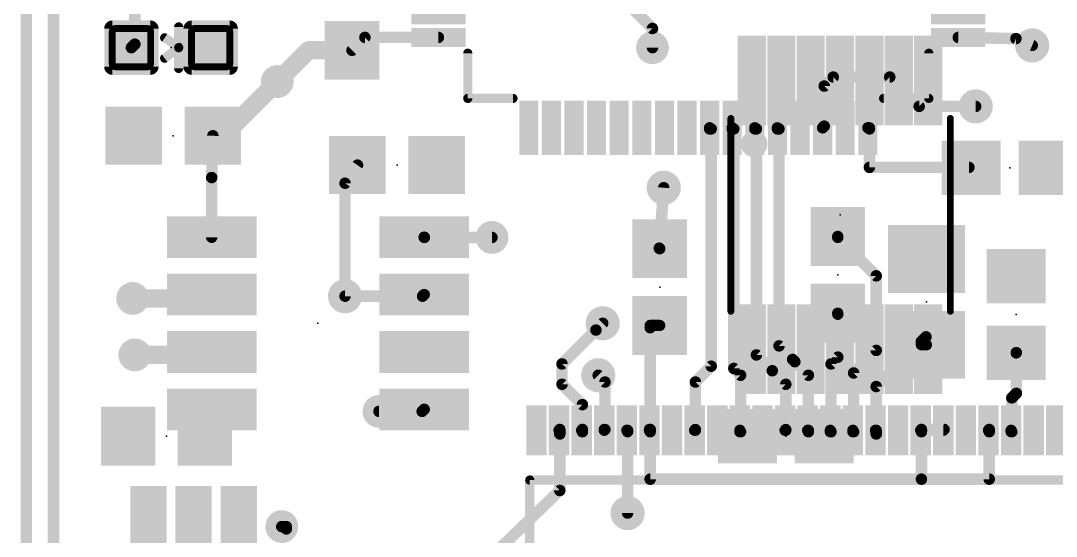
# Model space of a CAD drawing. Extents: x -0.1 to 36.1, y -10.7 to 53.1.
# Drawn here: x -0.12 to 22.78, y 27.99 to 39.4 of the extents above; entities that cross this region are included whole.
import ezdxf

# ---------------------------------------------------------------- set-up
doc = ezdxf.new("R2010")
doc.units = 0
for name, color, linetype in [('1', 12, 'CONTINUOUS'), ('18', 110, 'CONTINUOUS'), ('20', 53, 'CONTINUOUS'), ('21', 253, 'CONTINUOUS'), ('22', 253, 'CONTINUOUS'), ('23', 53, 'CONTINUOUS'), ('24', 53, 'CONTINUOUS'), ('29', 253, 'CONTINUOUS'), ('30', 253, 'CONTINUOUS')]:
    doc.layers.add(name, color=color, linetype=linetype)

# ---------------------------------------------------------------- blocks, each defined once
blk = doc.blocks.new('RECT')
blk.add_solid([(-0.5, -0.5), (0.5, -0.5), (-0.5, 0.5), (0.5, 0.5)])
blk = doc.blocks.new('RECT160000X160000R30')
at = {"const_width": 0.15}
blk.add_lwpolyline([(0.425, -0.35), (0.425, 0.35, 0.4142), (0.35, 0.425), (-0.35, 0.425, 0.4142), (-0.425, 0.35), (-0.425, -0.35, 0.4142), (-0.35, -0.425), (0.35, -0.425, 0.4142)], format="xyb", close=True, dxfattribs=at)
blk.add_solid([(-0.3754, -0.3754), (0.3754, -0.3754), (-0.3754, 0.3754), (0.3754, 0.3754)])
blk = doc.blocks.new('RECT192512X192512R30')
at = {"const_width": 0.1805}
blk.add_lwpolyline([(0.5114, -0.4211), (0.5114, 0.4211, 0.4142), (0.4211, 0.5114), (-0.4211, 0.5114, 0.4142), (-0.5114, 0.4211), (-0.5114, -0.4211, 0.4142), (-0.4211, -0.5114), (0.4211, -0.5114, 0.4142)], format="xyb", close=True, dxfattribs=at)
blk.add_solid([(-0.4465, -0.4465), (0.4465, -0.4465), (-0.4465, 0.4465), (0.4465, 0.4465)])
blk = doc.blocks.new('ROUNDV')
at = {"const_width": 0.5}
blk.add_lwpolyline([(0, -0.25, 1), (0, 0.25, 1), (0, -0.25)], format="xyb", dxfattribs=at)

msp = doc.modelspace()

# ---------------------------------------------------------------- linework, layer by layer
at = {"layer": '1'}
for points, const_width in [([(0.6, 52.25), (0.6, 17.2)], 0.254), ([(2.4, 40.25), (2.4, 38.877)], 0.254), ([(13.85, 39.2247), (13.3729, 39.7018)], 0.254), ([(13.85, 38.8), (13.85, 39.2247)], 0.254), ([(2.4, 38.877), (2.323, 38.8)], 0.254), ([(6.242, 38.742), (5.55, 38.05)], 0.4064), ([(7.204, 38.742), (6.242, 38.742)], 0.4064), ([(7.4888, 39.0268), (7.204, 38.742)], 0.254), ([(9.1144, 39.0268), (7.4888, 39.0268)], 0.254), ([(21.8912, 39), (20.6144, 39.0268)], 0.254), ([(22.25, 38.85), (21.8912, 39)], 0.254), ([(17.65, 37.95), (17.85, 38.15)], 0.254), ([(19.1, 38.15), (17.85, 38.15)], 0.254), ([(19.75, 37.5), (19.1, 38.15)], 0.254), ([(4.35, 36.85), (5.55, 38.05)], 0.4064), ([(17.65, 37.0624), (17.65, 37.95)], 0.254), ([(21, 37.5), (19.75, 37.5)], 0.254), ([(15.1144, 37), (15.1144, 37.0268)], 0.25), ([(15.15, 37), (15.1144, 37)], 0.25), ([(15.15, 37), (15.15, 31.75)], 0.254), ([(15.6144, 37), (15.6144, 37.0268)], 0.25), ([(15.65, 37), (15.6144, 37)], 0.25), ([(15.65, 37), (15.65, 31.7)], 0.254), ([(16.1144, 37), (16.1144, 37.0268)], 0.25), ([(16.15, 37), (16.1144, 37)], 0.25), ([(16.15, 37), (16.15, 32)], 0.254), ([(16.6144, 37), (16.6144, 37.0268)], 0.25), ([(16.65, 37), (16.6144, 37)], 0.25), ([(16.65, 37), (16.65, 32.2)], 0.254), ([(17.65, 37.0624), (17.6144, 37.0268)], 0.254), ([(18.6144, 37.0268), (18.65, 37.0268)], 0.25), ([(18.65, 37), (18.65, 36.15)], 0.254), ([(18.65, 37.0268), (18.65, 37)], 0.25), ([(4.125, 36.85), (4.35, 36.85)], 0.4064), ([(4.1, 35.925), (4.125, 36.85)], 0.254), ([(7.325, 36.2), (7.05, 35.8)], 0.254), ([(18.65, 36.15), (20.85, 36.15)], 0.254), ([(20.85, 36.15), (21.04, 36.15)], 0.4064), ([(21.04, 36.15), (20.902, 36.138)], 0.4064), ([(4.1, 34.605), (4.1, 35.925)], 0.254), ([(7.05, 35.8), (7.05, 33.3)], 0.254), ([(14.1, 35.7), (14, 34.362)], 0.254), ([(8.805, 34.6), (8.8, 34.605)], 0.254), ([(10.3, 34.6), (8.805, 34.6)], 0.254), ([(17.948, 34.622), (17.95, 34.622)], 0.25), ([(17.95, 34.6), (18.8, 33.75)], 0.254), ([(17.95, 34.622), (17.95, 34.6)], 0.25), ([(14, 34.362), (14.01, 34.352)], 0.254), ([(18.8, 33.75), (18.8, 32.1)], 0.254), ([(2.35, 33.25), (4.015, 33.25)], 0.4064), ([(4.015, 33.25), (4.1, 33.335)], 0.4064), ([(8.765, 33.3), (8.8, 33.335)], 0.254), ([(7.05, 33.3), (8.765, 33.3)], 0.254), ([(17.948, 32.922), (17.95, 32.922)], 0.25), ([(17.95, 32.9), (17.95, 31.95)], 0.254), ([(17.95, 32.922), (17.95, 32.9)], 0.25), ([(12.75, 32.7), (12.6, 32.55)], 0.254), ([(14.01, 32.652), (13.8, 32.652)], 0.25), ([(13.8, 32.652), (13.8, 32.6)], 0.25), ([(12.6, 32.55), (11.85, 31.8)], 0.254), ([(13.8, 32.6), (13.8, 30.35)], 0.254), ([(16.65, 32.2), (16.95, 31.9)], 0.254), ([(19.8, 32.3), (18.8, 31.3)], 0.254), ([(19.9, 32.4), (19.8, 32.3)], 0.254), ([(19.8, 32.224), (19.8, 32.3)], 0.25), ([(19.91, 32.224), (19.8, 32.224)], 0.25), ([(2.4, 32), (4.035, 32)], 0.4064), ([(4.035, 32), (4.1, 32.065)], 0.4064), ([(16.15, 32), (16.5, 31.65)], 0.254), ([(17.95, 31.95), (17.8, 31.8)], 0.254), ([(18.8, 32.1), (18.3, 31.6)], 0.254), ([(21.9, 32.05), (21.896, 32.05)], 0.25), ([(21.896, 32.05), (21.896, 32.044)], 0.25), ([(21.9, 32.05), (21.9, 31.15)], 0.254), ([(11.85, 31.8), (11.85, 31.35)], 0.254), ([(15.15, 31.75), (14.8, 31.4)], 0.254), ([(16.95, 31.9), (17, 31.85)], 0.254), ([(17, 31.85), (17.3, 31.55)], 0.254), ([(17.8, 31.8), (17.8, 30.3)], 0.254), ([(12.8, 31.4), (12.65, 31.55)], 0.254), ([(15.65, 31.7), (15.8, 31.55)], 0.254), ([(15.8, 31.55), (15.8, 30.3)], 0.254), ([(16.5, 31.65), (16.8, 31.35)], 0.254), ([(17.3, 31.55), (17.3, 30.3)], 0.254), ([(18.3, 31.6), (18.3, 30.3)], 0.254), ([(11.85, 31.35), (12.3, 30.9)], 0.254), ([(12.8, 30.35), (12.8, 31.4)], 0.254), ([(14.8, 31.4), (14.8, 30.35)], 0.254), ([(16.8, 31.35), (16.8, 30.35)], 0.254), ([(18.8, 31.3), (18.8, 30.3)], 0.254), ([(21.9, 31.15), (21.8, 31.05)], 0.254), ([(21.8, 31.05), (21.8, 30.3)], 0.254), ([(12.3, 30.9), (12.3, 30.35)], 0.254), ([(7.8, 30.75), (8.755, 30.75)], 0.254), ([(8.755, 30.75), (8.8, 30.795)], 0.254), ([(11.8, 30.35), (11.8, 30.25)], 0.254), ([(12.3, 30.35), (12.3, 30.3)], 0.254), ([(12.3, 30.332), (12.3, 30.35)], 0.25), ([(12.8, 30.35), (12.784, 30.35)], 0.25), ([(12.784, 30.35), (12.784, 30.332)], 0.25), ([(13.8, 30.35), (13.784, 30.35)], 0.25), ([(13.784, 30.35), (13.784, 30.332)], 0.25), ([(13.8, 30.35), (13.8, 30.3)], 0.254), ([(13.8, 30.35), (13.8, 30.3)], 0.254), ([(14.8, 30.332), (14.8, 30.35)], 0.25), ([(16.8, 30.332), (16.8, 30.35)], 0.25), ([(19.8, 30.3), (19.8, 30.35)], 0.254), ([(19.8, 30.35), (20.3, 30.35)], 0.254), ([(21.3, 30.3), (21.3, 30.35)], 0.254), ([(11.784, 30.332), (11.8, 30.332)], 0.25), ([(11.8, 30.25), (11.8, 29)], 0.254), ([(11.8, 30.332), (11.8, 30.25)], 0.25), ([(12.284, 30.332), (12.3, 30.332)], 0.25), ([(13.284, 30.332), (13.3, 30.332)], 0.25), ([(13.3, 30.3), (13.3, 28.5)], 0.254), ([(13.3, 30.332), (13.3, 30.3)], 0.25), ([(13.8, 30.3), (13.8, 29.25)], 0.254), ([(14.784, 30.332), (14.8, 30.332)], 0.25), ([(15.784, 30.3), (15.784, 30.332)], 0.25), ([(15.8, 30.3), (15.784, 30.3)], 0.25), ([(16.784, 30.332), (16.8, 30.332)], 0.25), ([(17.284, 30.332), (17.3, 30.332)], 0.25), ([(17.3, 30.332), (17.3, 30.3)], 0.25), ([(17.784, 30.3), (17.784, 30.332)], 0.25), ([(17.8, 30.3), (17.784, 30.3)], 0.25), ([(18.284, 30.3), (18.284, 30.332)], 0.25), ([(18.3, 30.3), (18.284, 30.3)], 0.25), ([(18.784, 30.332), (18.8, 30.332)], 0.25), ([(18.8, 30.3), (18.8, 30.25)], 0.254), ([(18.8, 30.332), (18.8, 30.3)], 0.25), ([(19.784, 30.332), (20.284, 30.332)], 0.25), ([(19.784, 30.332), (19.8, 30.332)], 0.25), ([(19.8, 29.25), (19.8, 30.3)], 0.254), ([(19.8, 30.332), (19.8, 30.3)], 0.25), ([(21.284, 30.332), (21.3, 30.332)], 0.25), ([(21.3, 29.25), (21.3, 30.3)], 0.254), ([(21.3, 30.332), (21.3, 30.3)], 0.25), ([(21.784, 30.3), (21.784, 30.332)], 0.25), ([(21.8, 30.3), (21.784, 30.3)], 0.25), ([(13.8, 29.25), (19.8, 29.25)], 0.254), ([(19.8, 29.25), (21.3, 29.25)], 0.254), ([(11.8, 29), (10.25, 27.5)], 0.254), ([(5.65, 28.2), (5.75, 28.2)], 0.254), ([(5.75, 28.2), (5.75, 28.15)], 0.254)]:
    msp.add_lwpolyline(points, dxfattribs=dict(at, const_width=const_width))
for points, const_width in [([(13.9135, 39.2247, 1), (13.7865, 39.2247)], 0.127), ([(13.8051, 39.1798, 1), (13.8949, 39.2696)], 0.127), ([(2.4449, 38.8321, 1), (2.3551, 38.9219)], 0.127), ([(6.242, 38.8436, 1), (6.242, 38.6404)], 0.2032), ([(6.3138, 38.6702, 1), (6.1702, 38.8138)], 0.2032), ([(7.204, 38.6404, 1), (7.204, 38.8436)], 0.2032), ([(7.4888, 39.0903, 1), (7.4888, 38.9633)], 0.127), ([(7.5337, 38.9819, 1), (7.4439, 39.0717)], 0.127), ([(9.1144, 38.9633, 1), (9.1144, 39.0903)], 0.127), ([(20.6157, 39.0903, 1), (20.6131, 38.9633)], 0.127), ([(21.9157, 39.0586, 1), (21.8667, 38.9414)], 0.127), ([(21.8899, 38.9365, 1), (21.8925, 39.0635)], 0.127), ([(22.2255, 38.7914, 1), (22.2745, 38.9086)], 0.127), ([(2.2781, 38.8449, 1), (2.3679, 38.7551)], 0.127), ([(2.3365, 38.877, 1), (2.4635, 38.877)], 0.127), ([(7.1591, 38.7869, 1), (7.2489, 38.6971)], 0.127), ([(13.7865, 38.8, 1), (13.9135, 38.8)], 0.127), ([(17.85, 38.2135, 1), (17.85, 38.0865)], 0.127), ([(17.8949, 38.1051, 1), (17.8051, 38.1949)], 0.127), ([(19.1449, 38.1949, 1), (19.0551, 38.1051)], 0.127), ([(19.1, 38.0865, 1), (19.1, 38.2135)], 0.127), ([(5.4782, 38.1218, 1), (5.6218, 37.9782)], 0.2032), ([(5.6218, 37.9782, 1), (5.4782, 38.1218)], 0.2032), ([(17.7135, 37.95, 1), (17.5865, 37.95)], 0.127), ([(17.6051, 37.9949, 1), (17.6949, 37.9051)], 0.127), ([(19.75, 37.5635, 1), (19.75, 37.4365)], 0.127), ([(19.7051, 37.4551, 1), (19.7949, 37.5449)], 0.127), ([(21, 37.4365, 1), (21, 37.5635)], 0.127), ([(15.1769, 37.0268, 1), (15.0519, 37.0268)], 0.125), ([(15.1144, 37.0625, 1), (15.1144, 36.9375)], 0.125), ([(15.2135, 37, 1), (15.0865, 37)], 0.127), ([(15.15, 36.9375, 1), (15.15, 37.0625)], 0.125), ([(15.6769, 37.0268, 1), (15.5519, 37.0268)], 0.125), ([(15.6144, 37.0625, 1), (15.6144, 36.9375)], 0.125), ([(15.7135, 37, 1), (15.5865, 37)], 0.127), ([(15.65, 36.9375, 1), (15.65, 37.0625)], 0.125), ([(16.1769, 37.0268, 1), (16.0519, 37.0268)], 0.125), ([(16.1144, 37.0625, 1), (16.1144, 36.9375)], 0.125), ([(16.2135, 37, 1), (16.0865, 37)], 0.127), ([(16.15, 36.9375, 1), (16.15, 37.0625)], 0.125), ([(16.6769, 37.0268, 1), (16.5519, 37.0268)], 0.125), ([(16.6144, 37.0625, 1), (16.6144, 36.9375)], 0.125), ([(16.7135, 37, 1), (16.5865, 37)], 0.127), ([(16.65, 36.9375, 1), (16.65, 37.0625)], 0.125), ([(17.5695, 37.0717, 1), (17.6593, 36.9819)], 0.127), ([(17.5865, 37.0624, 1), (17.7135, 37.0624)], 0.127), ([(17.6949, 37.0175, 1), (17.6051, 37.1073)], 0.127), ([(18.6144, 37.0893, 1), (18.6144, 36.9643)], 0.125), ([(18.7135, 37, 1), (18.5865, 37)], 0.127), ([(18.7125, 37.0268, 1), (18.5875, 37.0268)], 0.125), ([(18.65, 36.9643, 1), (18.65, 37.0893)], 0.125), ([(4.125, 36.9516, 1), (4.125, 36.7484)], 0.2032), ([(4.1885, 36.8483, 1), (4.0615, 36.8517)], 0.127), ([(4.2782, 36.9218, 1), (4.4218, 36.7782)], 0.2032), ([(4.35, 36.7484, 1), (4.35, 36.9516)], 0.2032), ([(15.0519, 37, 1), (15.1769, 37)], 0.125), ([(15.5519, 37, 1), (15.6769, 37)], 0.125), ([(16.0519, 37, 1), (16.1769, 37)], 0.125), ([(16.5519, 37, 1), (16.6769, 37)], 0.125), ([(18.5875, 37, 1), (18.7125, 37)], 0.125), ([(7.3773, 36.164, 1), (7.2727, 36.236)], 0.127), ([(18.65, 36.2135, 1), (18.65, 36.0865)], 0.127), ([(18.5865, 36.15, 1), (18.7135, 36.15)], 0.127), ([(20.85, 36.2516, 1), (20.85, 36.0484)], 0.2032), ([(20.8932, 36.2392, 1), (20.9108, 36.0368)], 0.2032), ([(20.85, 36.0865, 1), (20.85, 36.2135)], 0.127), ([(21.0488, 36.0488, 1), (21.0312, 36.2512)], 0.2032), ([(21.04, 36.0484, 1), (21.04, 36.2516)], 0.2032), ([(4.1635, 35.925, 1), (4.0365, 35.925)], 0.127), ([(4.0365, 35.9267, 1), (4.1635, 35.9233)], 0.127), ([(7.1135, 35.8, 1), (6.9865, 35.8)], 0.127), ([(6.9977, 35.836, 1), (7.1023, 35.764)], 0.127), ([(14.1633, 35.6953, 1), (14.0367, 35.7047)], 0.127), ([(4.0365, 34.605, 1), (4.1635, 34.605)], 0.127), ([(8.8449, 34.6499, 1), (8.7551, 34.5601)], 0.127), ([(8.805, 34.6635, 1), (8.805, 34.5365)], 0.127), ([(8.7601, 34.5551, 1), (8.8499, 34.6449)], 0.127), ([(10.3, 34.5365, 1), (10.3, 34.6635)], 0.127), ([(17.948, 34.6845, 1), (17.948, 34.5595)], 0.125), ([(17.9949, 34.6449, 1), (17.9051, 34.5551)], 0.127), ([(18.0125, 34.622, 1), (17.8875, 34.622)], 0.125), ([(17.8875, 34.6, 1), (18.0125, 34.6)], 0.125), ([(17.95, 34.5595, 1), (17.95, 34.6845)], 0.125), ([(14.0449, 34.4069, 1), (13.9551, 34.3171)], 0.127), ([(13.9367, 34.3667, 1), (14.0633, 34.3573)], 0.127), ([(13.9651, 34.3071, 1), (14.0549, 34.3969)], 0.127), ([(18.8635, 33.75, 1), (18.7365, 33.75)], 0.127), ([(18.7551, 33.7051, 1), (18.8449, 33.7949)], 0.127), ([(2.35, 33.3516, 1), (2.35, 33.1484)], 0.2032), ([(4.015, 33.1484, 1), (4.015, 33.3516)], 0.2032), ([(4.1718, 33.2632, 1), (4.0282, 33.4068)], 0.2032), ([(8.8449, 33.2901, 1), (8.7551, 33.3799)], 0.127), ([(3.9432, 33.3218, 1), (4.0868, 33.1782)], 0.2032), ([(7.05, 33.3635, 1), (7.05, 33.2365)], 0.127), ([(6.9865, 33.3, 1), (7.1135, 33.3)], 0.127), ([(8.7201, 33.3449, 1), (8.8099, 33.2551)], 0.127), ([(8.765, 33.2365, 1), (8.765, 33.3635)], 0.127), ([(17.948, 32.9845, 1), (17.948, 32.8595)], 0.125), ([(18.0135, 32.9, 1), (17.8865, 32.9)], 0.127), ([(18.0125, 32.922, 1), (17.8875, 32.922)], 0.125), ([(17.95, 32.8595, 1), (17.95, 32.9845)], 0.125), ([(12.7949, 32.6551, 1), (12.7051, 32.7449)], 0.127), ([(13.8, 32.7145, 1), (13.8, 32.5895)], 0.125), ([(13.8625, 32.652, 1), (13.7375, 32.652)], 0.125), ([(14.01, 32.5895, 1), (14.01, 32.7145)], 0.125), ([(17.8875, 32.9, 1), (18.0125, 32.9)], 0.125), ([(12.5551, 32.5949, 1), (12.6449, 32.5051)], 0.127), ([(12.6449, 32.5051, 1), (12.5551, 32.5949)], 0.127), ([(13.8635, 32.6, 1), (13.7365, 32.6)], 0.127), ([(13.7375, 32.6, 1), (13.8625, 32.6)], 0.125), ([(16.6949, 32.2449, 1), (16.6051, 32.1551)], 0.127), ([(19.7551, 32.3449, 1), (19.8449, 32.2551)], 0.127), ([(19.8625, 32.3, 1), (19.7375, 32.3)], 0.125), ([(19.8, 32.2865, 1), (19.8, 32.1615)], 0.125), ([(19.8449, 32.2551, 1), (19.7551, 32.3449)], 0.127), ([(19.9449, 32.3551, 1), (19.8551, 32.4449)], 0.127), ([(19.91, 32.1615, 1), (19.91, 32.2865)], 0.125), ([(2.4, 32.1016, 1), (2.4, 31.8984)], 0.2032), ([(3.9632, 32.0718, 1), (4.1068, 31.9282)], 0.2032), ([(4.1718, 31.9932, 1), (4.0282, 32.1368)], 0.2032), ([(4.035, 31.8984, 1), (4.035, 32.1016)], 0.2032), ([(16.1949, 32.0449, 1), (16.1051, 31.9551)], 0.127), ([(16.5865, 32.2, 1), (16.7135, 32.2)], 0.127), ([(17.9949, 31.9051, 1), (17.9051, 31.9949)], 0.127), ([(18.7365, 32.1, 1), (18.8635, 32.1)], 0.127), ([(18.8449, 32.0551, 1), (18.7551, 32.1449)], 0.127), ([(19.7375, 32.224, 1), (19.8625, 32.224)], 0.125), ([(21.896, 32.1125, 1), (21.896, 31.9875)], 0.125), ([(21.9585, 32.05, 1), (21.8335, 32.05)], 0.125), ([(21.8335, 32.044, 1), (21.9585, 32.044)], 0.125), ([(21.9635, 32.05, 1), (21.8365, 32.05)], 0.127), ([(21.9, 31.9875, 1), (21.9, 32.1125)], 0.125), ([(11.9135, 31.8, 1), (11.7865, 31.8)], 0.127), ([(11.8051, 31.8449, 1), (11.8949, 31.7551)], 0.127), ([(15.1949, 31.7051, 1), (15.1051, 31.7949)], 0.127), ([(16.0865, 32, 1), (16.2135, 32)], 0.127), ([(16.9949, 31.9449, 1), (16.9051, 31.8551)], 0.127), ([(16.9051, 31.8551, 1), (16.9949, 31.9449)], 0.127), ([(17.0449, 31.8949, 1), (16.9551, 31.8051)], 0.127), ([(16.9551, 31.8051, 1), (17.0449, 31.8949)], 0.127), ([(17.8635, 31.8, 1), (17.7365, 31.8)], 0.127), ([(17.7551, 31.8449, 1), (17.8449, 31.7551)], 0.127), ([(17.8865, 31.95, 1), (18.0135, 31.95)], 0.127), ([(12.6949, 31.5949, 1), (12.6051, 31.5051)], 0.127), ([(15.0865, 31.75, 1), (15.2135, 31.75)], 0.127), ([(15.6949, 31.7449, 1), (15.6051, 31.6551)], 0.127), ([(15.5865, 31.7, 1), (15.7135, 31.7)], 0.127), ([(15.8635, 31.55, 1), (15.7365, 31.55)], 0.127), ([(15.7551, 31.5051, 1), (15.8449, 31.5949)], 0.127), ([(16.5449, 31.6949, 1), (16.4551, 31.6051)], 0.127), ([(16.4551, 31.6051, 1), (16.5449, 31.6949)], 0.127), ([(17.3635, 31.55, 1), (17.2365, 31.55)], 0.127), ([(17.2551, 31.5051, 1), (17.3449, 31.5949)], 0.127), ([(18.3635, 31.6, 1), (18.2365, 31.6)], 0.127), ([(18.2551, 31.6449, 1), (18.3449, 31.5551)], 0.127), ([(11.8949, 31.3949, 1), (11.8051, 31.3051)], 0.127), ([(11.7865, 31.35, 1), (11.9135, 31.35)], 0.127), ([(12.8635, 31.4, 1), (12.7365, 31.4)], 0.127), ([(12.7551, 31.3551, 1), (12.8449, 31.4449)], 0.127), ([(14.8635, 31.4, 1), (14.7365, 31.4)], 0.127), ([(14.7551, 31.4449, 1), (14.8449, 31.3551)], 0.127), ([(16.8635, 31.35, 1), (16.7365, 31.35)], 0.127), ([(16.7551, 31.3051, 1), (16.8449, 31.3949)], 0.127), ([(18.8635, 31.3, 1), (18.7365, 31.3)], 0.127), ([(18.7551, 31.3449, 1), (18.8449, 31.2551)], 0.127), ([(21.8635, 31.05, 1), (21.7365, 31.05)], 0.127), ([(21.7551, 31.0949, 1), (21.8449, 31.0051)], 0.127), ([(21.8365, 31.15, 1), (21.9635, 31.15)], 0.127), ([(21.9449, 31.1051, 1), (21.8551, 31.1949)], 0.127), ([(12.3635, 30.9, 1), (12.2365, 30.9)], 0.127), ([(12.2551, 30.8551, 1), (12.3449, 30.9449)], 0.127), ([(7.8, 30.8135, 1), (7.8, 30.6865)], 0.127), ([(8.7101, 30.7949, 1), (8.7999, 30.7051)], 0.127), ([(8.755, 30.6865, 1), (8.755, 30.8135)], 0.127), ([(8.8449, 30.7501, 1), (8.7551, 30.8399)], 0.127), ([(11.8635, 30.35, 1), (11.7365, 30.35)], 0.127), ([(12.3635, 30.35, 1), (12.2365, 30.35)], 0.127), ([(12.3625, 30.35, 1), (12.2375, 30.35)], 0.125), ([(12.784, 30.4125, 1), (12.784, 30.2875)], 0.125), ([(12.8465, 30.35, 1), (12.7215, 30.35)], 0.125), ([(12.8, 30.2875, 1), (12.8, 30.4125)], 0.125), ([(13.784, 30.4125, 1), (13.784, 30.2875)], 0.125), ([(13.8465, 30.35, 1), (13.7215, 30.35)], 0.125), ([(13.8635, 30.35, 1), (13.7365, 30.35)], 0.127), ([(13.8635, 30.35, 1), (13.7365, 30.35)], 0.127), ([(13.8, 30.2875, 1), (13.8, 30.4125)], 0.125), ([(14.8625, 30.35, 1), (14.7375, 30.35)], 0.125), ([(16.8625, 30.35, 1), (16.7375, 30.35)], 0.125), ([(19.8635, 30.35, 1), (19.7365, 30.35)], 0.127), ([(19.8, 30.4135, 1), (19.8, 30.2865)], 0.127), ([(20.3, 30.2865, 1), (20.3, 30.4135)], 0.127), ([(21.3635, 30.35, 1), (21.2365, 30.35)], 0.127), ([(11.784, 30.3945, 1), (11.784, 30.2695)], 0.125), ([(11.8635, 30.25, 1), (11.7365, 30.25)], 0.127), ([(11.7365, 30.25, 1), (11.8635, 30.25)], 0.127), ([(11.8625, 30.332, 1), (11.7375, 30.332)], 0.125), ([(11.7375, 30.25, 1), (11.8625, 30.25)], 0.125), ([(11.8, 30.2695, 1), (11.8, 30.3945)], 0.125), ([(12.284, 30.3945, 1), (12.284, 30.2695)], 0.125), ([(12.2365, 30.35, 1), (12.3635, 30.35)], 0.127), ([(12.2365, 30.3, 1), (12.3635, 30.3)], 0.127), ([(12.2375, 30.332, 1), (12.3625, 30.332)], 0.125), ([(12.3, 30.2695, 1), (12.3, 30.3945)], 0.125), ([(12.7215, 30.332, 1), (12.8465, 30.332)], 0.125), ([(12.7365, 30.35, 1), (12.8635, 30.35)], 0.127), ([(13.284, 30.3945, 1), (13.284, 30.2695)], 0.125), ([(13.3635, 30.3, 1), (13.2365, 30.3)], 0.127), ([(13.3625, 30.332, 1), (13.2375, 30.332)], 0.125), ([(13.2375, 30.3, 1), (13.3625, 30.3)], 0.125), ([(13.3, 30.2695, 1), (13.3, 30.3945)], 0.125), ([(13.7215, 30.332, 1), (13.8465, 30.332)], 0.125), ([(13.8635, 30.3, 1), (13.7365, 30.3)], 0.127), ([(13.7365, 30.35, 1), (13.8635, 30.35)], 0.127), ([(13.7365, 30.3, 1), (13.8635, 30.3)], 0.127), ([(13.7365, 30.3, 1), (13.8635, 30.3)], 0.127), ([(14.784, 30.3945, 1), (14.784, 30.2695)], 0.125), ([(14.7365, 30.35, 1), (14.8635, 30.35)], 0.127), ([(14.7375, 30.332, 1), (14.8625, 30.332)], 0.125), ([(14.8, 30.2695, 1), (14.8, 30.3945)], 0.125), ([(15.8465, 30.332, 1), (15.7215, 30.332)], 0.125), ([(15.784, 30.3625, 1), (15.784, 30.2375)], 0.125), ([(15.7215, 30.3, 1), (15.8465, 30.3)], 0.125), ([(15.7365, 30.3, 1), (15.8635, 30.3)], 0.127), ([(15.8, 30.2375, 1), (15.8, 30.3625)], 0.125), ([(16.784, 30.3945, 1), (16.784, 30.2695)], 0.125), ([(16.7365, 30.35, 1), (16.8635, 30.35)], 0.127), ([(16.7375, 30.332, 1), (16.8625, 30.332)], 0.125), ([(16.8, 30.2695, 1), (16.8, 30.3945)], 0.125), ([(17.284, 30.3945, 1), (17.284, 30.2695)], 0.125), ([(17.2365, 30.3, 1), (17.3635, 30.3)], 0.127), ([(17.3625, 30.332, 1), (17.2375, 30.332)], 0.125), ([(17.2375, 30.3, 1), (17.3625, 30.3)], 0.125), ([(17.3, 30.2695, 1), (17.3, 30.3945)], 0.125), ([(17.8465, 30.332, 1), (17.7215, 30.332)], 0.125), ([(17.784, 30.3625, 1), (17.784, 30.2375)], 0.125), ([(17.7215, 30.3, 1), (17.8465, 30.3)], 0.125), ([(17.7365, 30.3, 1), (17.8635, 30.3)], 0.127), ([(17.8, 30.2375, 1), (17.8, 30.3625)], 0.125), ([(18.3465, 30.332, 1), (18.2215, 30.332)], 0.125), ([(18.284, 30.3625, 1), (18.284, 30.2375)], 0.125), ([(18.2215, 30.3, 1), (18.3465, 30.3)], 0.125), ([(18.2365, 30.3, 1), (18.3635, 30.3)], 0.127), ([(18.3, 30.2375, 1), (18.3, 30.3625)], 0.125), ([(18.784, 30.3945, 1), (18.784, 30.2695)], 0.125), ([(18.8635, 30.3, 1), (18.7365, 30.3)], 0.127), ([(18.7365, 30.3, 1), (18.8635, 30.3)], 0.127), ([(18.7365, 30.25, 1), (18.8635, 30.25)], 0.127), ([(18.8625, 30.332, 1), (18.7375, 30.332)], 0.125), ([(18.7375, 30.3, 1), (18.8625, 30.3)], 0.125), ([(18.8, 30.2695, 1), (18.8, 30.3945)], 0.125), ([(19.784, 30.3945, 1), (19.784, 30.2695)], 0.125), ([(19.784, 30.3945, 1), (19.784, 30.2695)], 0.125), ([(19.8635, 30.3, 1), (19.7365, 30.3)], 0.127), ([(19.7365, 30.3, 1), (19.8635, 30.3)], 0.127), ([(19.8625, 30.332, 1), (19.7375, 30.332)], 0.125), ([(19.7375, 30.3, 1), (19.8625, 30.3)], 0.125), ([(19.8, 30.2695, 1), (19.8, 30.3945)], 0.125), ([(20.284, 30.2695, 1), (20.284, 30.3945)], 0.125), ([(21.284, 30.3945, 1), (21.284, 30.2695)], 0.125), ([(21.3635, 30.3, 1), (21.2365, 30.3)], 0.127), ([(21.2365, 30.3, 1), (21.3635, 30.3)], 0.127), ([(21.3625, 30.332, 1), (21.2375, 30.332)], 0.125), ([(21.2375, 30.3, 1), (21.3625, 30.3)], 0.125), ([(21.3, 30.2695, 1), (21.3, 30.3945)], 0.125), ([(21.8465, 30.332, 1), (21.7215, 30.332)], 0.125), ([(21.784, 30.3625, 1), (21.784, 30.2375)], 0.125), ([(21.7215, 30.3, 1), (21.8465, 30.3)], 0.125), ([(21.7365, 30.3, 1), (21.8635, 30.3)], 0.127), ([(21.8, 30.2375, 1), (21.8, 30.3625)], 0.125), ([(13.8, 29.3135, 1), (13.8, 29.1865)], 0.127), ([(19.8, 29.3135, 1), (19.8, 29.1865)], 0.127), ([(19.8, 29.1865, 1), (19.8, 29.3135)], 0.127), ([(21.3, 29.1865, 1), (21.3, 29.3135)], 0.127), ([(11.8442, 28.9544, 1), (11.7558, 29.0456)], 0.127), ([(13.7365, 29.25, 1), (13.8635, 29.25)], 0.127), ([(19.7365, 29.25, 1), (19.8635, 29.25)], 0.127), ([(21.2365, 29.25, 1), (21.3635, 29.25)], 0.127), ([(11.7365, 29, 1), (11.8635, 29)], 0.127), ([(13.2365, 28.5, 1), (13.3635, 28.5)], 0.127), ([(5.65, 28.2635, 1), (5.65, 28.1365)], 0.127), ([(5.8135, 28.2, 1), (5.6865, 28.2)], 0.127), ([(5.6865, 28.15, 1), (5.8135, 28.15)], 0.127), ([(5.75, 28.1365, 1), (5.75, 28.2635)], 0.127)]:
    msp.add_lwpolyline(points, format="xyb", dxfattribs=dict(at, const_width=const_width))
at = {"layer": '20', "const_width": 0.25}
msp.add_lwpolyline([(0, -4), (0, 46)], dxfattribs=at)
at = {"layer": '21', "const_width": 0.2032}
for points in [[(3.37, 39.26), (3.37, 38.8)], [(3.3546, 38.8254), (3.06, 39.0184)], [(3.37, 38.8), (3.06, 38.5662)], [(3.37, 38.34), (3.37, 38.8)], [(9.7644, 37.6768), (9.7644, 38.6768)], [(19.9644, 38.6768), (19.9644, 37.6768)], [(10.7644, 37.6768), (9.7644, 37.6768)], [(19.9644, 37.6768), (18.9644, 37.6768)], [(11.1356, 29.2304), (11.1356, 23.3336)], [(24.9324, 29.2304), (11.1356, 29.2304)]]:
    msp.add_lwpolyline(points, dxfattribs=at)
at = {"layer": '21', "const_width": 0.1016}
for points in [[(3.4208, 39.26, 1), (3.3192, 39.26)], [(3.0878, 39.0609, 1), (3.0322, 38.9759)], [(3.4208, 38.8, 1), (3.3192, 38.8)], [(3.3192, 38.8, 1), (3.4208, 38.8)], [(3.3268, 38.7829, 1), (3.3824, 38.8679)], [(3.4006, 38.7594, 1), (3.3394, 38.8406)], [(9.8152, 38.6768, 1), (9.7136, 38.6768)], [(20.0152, 38.6768, 1), (19.9136, 38.6768)], [(3.0294, 38.6068, 1), (3.0906, 38.5256)], [(3.3192, 38.34, 1), (3.4208, 38.34)], [(9.7644, 37.7276, 1), (9.7644, 37.626)], [(9.7136, 37.6768, 1), (9.8152, 37.6768)], [(10.7644, 37.626, 1), (10.7644, 37.7276)], [(18.9644, 37.7276, 1), (18.9644, 37.626)], [(19.9136, 37.6768, 1), (20.0152, 37.6768)], [(19.9644, 37.626, 1), (19.9644, 37.7276)], [(11.1864, 29.2304, 1), (11.0848, 29.2304)], [(11.1356, 29.2812, 1), (11.1356, 29.1796)]]:
    msp.add_lwpolyline(points, format="xyb", dxfattribs=at)
at = {"layer": '22', "const_width": 0.1524}
for points in [[(15.5854, 37.2328), (15.5854, 32.9672)], [(20.4396, 32.9672), (20.4396, 37.2328)]]:
    msp.add_lwpolyline(points, dxfattribs=at)
at = {"layer": '22'}
for points, const_width in [([(15.6235, 37.2328, 1), (15.5473, 37.2328)], 0.0762), ([(20.4777, 37.2328, 1), (20.4015, 37.2328)], 0.0762), ([(16.0994, 36.5221, 1), (16.0994, 36.8163, 1), (16.0994, 36.5221)], 0.2942), ([(15.5473, 32.9672, 1), (15.6235, 32.9672)], 0.0762), ([(20.4015, 32.9672, 1), (20.4777, 32.9672)], 0.0762)]:
    msp.add_lwpolyline(points, format="xyb", dxfattribs=dict(at, const_width=const_width))
at = {"layer": '23'}
for p in [(3.2, 38.8), (3.25, 36.85), (8.2, 36.2), (21.752, 36.138), (17.948, 33.772), (14.01, 33.502), (19.91, 33.174), (21.896, 32.894), (6.45, 32.7)]:
    msp.add_point(p, dxfattribs=at)
at = {"layer": '24'}
for p in [(18, 35.1), (3.1, 30.2), (16.8, 30.2)]:
    msp.add_point(p, dxfattribs=at)

# ---------------------------------------------------------------- block references
at = {"layer": '1', "rotation": 270}
for p in [(2.323, 38.8), (4.077, 38.8)]:
    msp.add_blockref('RECT160000X160000R30', p, dxfattribs=at)
at = {"layer": '1'}
for p, xscale, rotation in [((7.204, 38.742), 1.1, 90), ((9.1144, 39.0268), 0.22, 270), ((20.6144, 39.0268), 0.22, 90), ((17.948, 34.622), 1.1, 90), ((14.01, 34.352), 1.1, 90), ((17.948, 32.922), 1.1, 90), ((14.01, 32.652), 1.1, 90)]:
    msp.add_blockref('RECT', p, dxfattribs=dict(at, xscale=xscale, rotation=rotation))
for p, xscale, yscale, rotation in [((2.375, 36.85), 1.05, 1.08, 180), ((4.125, 36.85), 1.05, 1.08, 180), ((4.1, 34.605), 0.72, 1.78, 90), ((8.8, 34.605), 0.72, 1.78, 90), ((19.91, 34.124), 1.3, 1.5, 90), ((4.1, 33.335), 0.72, 1.78, 90), ((8.8, 33.335), 0.72, 1.78, 90), ((19.91, 32.224), 1.3, 1.5, 90), ((4.1, 32.065), 0.72, 1.78, 90), ((8.8, 32.065), 0.72, 1.78, 90), ((4.1, 30.795), 0.72, 1.78, 90), ((8.8, 30.795), 0.72, 1.78, 90), ((11.284, 30.332), 0.9, 0.25, 270), ((11.784, 30.332), 0.9, 0.25, 270), ((12.284, 30.332), 0.9, 0.25, 270), ((12.784, 30.332), 0.9, 0.25, 270), ((13.284, 30.332), 0.9, 0.25, 270), ((13.784, 30.332), 0.9, 0.25, 270), ((14.284, 30.332), 0.9, 0.25, 270), ((14.784, 30.332), 0.9, 0.25, 270), ((15.284, 30.332), 0.9, 0.25, 270), ((15.784, 30.332), 0.9, 0.25, 270), ((16.284, 30.332), 0.9, 0.25, 270), ((16.784, 30.332), 0.9, 0.25, 270), ((17.284, 30.332), 0.9, 0.25, 270), ((17.784, 30.332), 0.9, 0.25, 270), ((18.284, 30.332), 0.9, 0.25, 270), ((18.784, 30.332), 0.9, 0.25, 270), ((19.284, 30.332), 0.9, 0.25, 270), ((19.784, 30.332), 0.9, 0.25, 270), ((20.284, 30.332), 0.9, 0.25, 270), ((20.784, 30.332), 0.9, 0.25, 270), ((21.284, 30.332), 0.9, 0.25, 270), ((21.784, 30.332), 0.9, 0.25, 270), ((22.284, 30.332), 0.9, 0.25, 270), ((22.784, 30.332), 0.9, 0.25, 270)]:
    msp.add_blockref('RECT', p, dxfattribs=dict(at, xscale=xscale, yscale=yscale, rotation=rotation))
for p, xscale in [((11.1144, 37.0268), 0.22), ((11.6144, 37.0268), 0.22), ((12.1144, 37.0268), 0.22), ((12.6144, 37.0268), 0.22), ((13.1144, 37.0268), 0.22), ((13.6144, 37.0268), 0.22), ((14.1144, 37.0268), 0.22), ((14.6144, 37.0268), 0.22), ((15.1144, 37.0268), 0.22), ((15.6144, 37.0268), 0.22), ((16.1144, 37.0268), 0.22), ((16.6144, 37.0268), 0.22), ((17.1144, 37.0268), 0.22), ((17.6144, 37.0268), 0.22), ((18.1144, 37.0268), 0.22), ((18.6144, 37.0268), 0.22), ((20.902, 36.138), 1.1), ((22.602, 36.138), 1.1)]:
    msp.add_blockref('RECT', p, dxfattribs=dict(at, xscale=xscale))
at = {"layer": '1', "xscale": 1.05, "yscale": 1.08}
for p in [(7.325, 36.2), (9.075, 36.2)]:
    msp.add_blockref('RECT', p, dxfattribs=at)
at = {"layer": '1', "yscale": 1.1, "rotation": 270}
for p in [(21.896, 33.744), (21.896, 32.044)]:
    msp.add_blockref('RECT', p, dxfattribs=at)
at = {"layer": '18'}
for p, xscale, yscale in [((22.25, 38.85), 0.7564, 0.7564), ((22.25, 38.85), 0.7564, 0.7564), ((13.85, 38.8), 0.7264, 0.7264), ((13.85, 38.8), 0.7264, 0.7264), ((5.55, 38.05), 0.7264, 0.7264), ((5.55, 38.05), 0.7264, 0.7264), ((21, 37.5), 0.7564, 0.7564), ((21, 37.5), 0.7564, 0.7564), ((20.85, 36.15), 0.7564, 0.7564), ((20.85, 36.15), 0.7564, 0.7564), ((14.1, 35.7), 0.7564, 0.7564), ((14.1, 35.7), 0.7564, 0.7564), ((10.3, 34.6), 0.7264, 0.7264), ((10.3, 34.6), 0.7264, 0.7264), ((7.05, 33.3), 0.7564, 0.7564), ((7.05, 33.3), 0.7564, 0.7564), ((2.35, 33.25), 0.7264, 0.7264), ((2.35, 33.25), 0.7264, 0.7264), ((12.75, 32.7), 0.7564, 0.7564), ((12.75, 32.7), 0.7564, 0.7564), ((2.4, 32), 0.7264, 0.7264), ((2.4, 32), 0.7264, 0.7264), ((12.65, 31.55), 0.7564, 0.7564), ((12.65, 31.55), 0.7564, 0.7564), ((7.8, 30.75), 0.7264, 0.7264), ((7.8, 30.75), 0.7264, 0.7264), ((13.3, 28.5), 0.7564, 0.7564), ((13.3, 28.5), 0.7564, 0.7564), ((5.65, 28.2), 0.7264, 0.7264), ((5.65, 28.2), 0.7264, 0.7264)]:
    msp.add_blockref('ROUNDV', p, dxfattribs=dict(at, xscale=xscale, yscale=yscale))
at = {"layer": '29'}
for p, xscale, yscale, rotation in [((9.1144, 39.5268), 0.4232, 1.2032, 270), ((20.6144, 39.5268), 0.4232, 1.2032, 90), ((7.204, 38.742), 1.3032, 1.2032, 90), ((9.1144, 39.0268), 0.4232, 1.2032, 270), ((20.6144, 39.0268), 0.4232, 1.2032, 90), ((2.375, 36.85), 1.2532, 1.2832, 180), ((4.125, 36.85), 1.2532, 1.2832, 180), ((4.1, 34.605), 0.9232, 1.9832, 90), ((8.8, 34.605), 0.9232, 1.9832, 90), ((17.948, 34.622), 1.3032, 1.2032, 90), ((14.01, 34.352), 1.3032, 1.2032, 90), ((19.91, 34.124), 1.5032, 1.7032, 90), ((21.896, 33.744), 1.2032, 1.3032, 270), ((4.1, 33.335), 0.9232, 1.9832, 90), ((8.8, 33.335), 0.9232, 1.9832, 90), ((17.948, 32.922), 1.3032, 1.2032, 90), ((14.01, 32.652), 1.3032, 1.2032, 90), ((19.91, 32.224), 1.5032, 1.7032, 90), ((21.896, 32.044), 1.2032, 1.3032, 270), ((4.1, 32.065), 0.9232, 1.9832, 90), ((8.8, 32.065), 0.9232, 1.9832, 90), ((4.1, 30.795), 0.9232, 1.9832, 90), ((8.8, 30.795), 0.9232, 1.9832, 90), ((11.284, 30.332), 1.1032, 0.4532, 270), ((11.784, 30.332), 1.1032, 0.4532, 270), ((12.284, 30.332), 1.1032, 0.4532, 270), ((12.784, 30.332), 1.1032, 0.4532, 270), ((13.284, 30.332), 1.1032, 0.4532, 270), ((13.784, 30.332), 1.1032, 0.4532, 270), ((14.284, 30.332), 1.1032, 0.4532, 270), ((14.784, 30.332), 1.1032, 0.4532, 270), ((15.284, 30.332), 1.1032, 0.4532, 270), ((15.784, 30.332), 1.1032, 0.4532, 270), ((16.284, 30.332), 1.1032, 0.4532, 270), ((16.784, 30.332), 1.1032, 0.4532, 270), ((17.284, 30.332), 1.1032, 0.4532, 270), ((17.784, 30.332), 1.1032, 0.4532, 270), ((18.284, 30.332), 1.1032, 0.4532, 270), ((18.784, 30.332), 1.1032, 0.4532, 270), ((19.284, 30.332), 1.1032, 0.4532, 270), ((19.784, 30.332), 1.1032, 0.4532, 270), ((20.284, 30.332), 1.1032, 0.4532, 270), ((20.784, 30.332), 1.1032, 0.4532, 270), ((21.284, 30.332), 1.1032, 0.4532, 270), ((21.784, 30.332), 1.1032, 0.4532, 270), ((22.284, 30.332), 1.1032, 0.4532, 270), ((22.784, 30.332), 1.1032, 0.4532, 270)]:
    msp.add_blockref('RECT', p, dxfattribs=dict(at, xscale=xscale, yscale=yscale, rotation=rotation))
at = {"layer": '29', "rotation": 270}
for p in [(2.323, 38.8), (4.077, 38.8)]:
    msp.add_blockref('RECT192512X192512R30', p, dxfattribs=at)
at = {"layer": '29'}
for p, xscale, yscale in [((11.1144, 37.0268), 0.4232, 1.2032), ((11.6144, 37.0268), 0.4232, 1.2032), ((12.1144, 37.0268), 0.4232, 1.2032), ((12.6144, 37.0268), 0.4232, 1.2032), ((13.1144, 37.0268), 0.4232, 1.2032), ((13.6144, 37.0268), 0.4232, 1.2032), ((14.1144, 37.0268), 0.4232, 1.2032), ((14.6144, 37.0268), 0.4232, 1.2032), ((15.1144, 37.0268), 0.4232, 1.2032), ((15.6144, 37.0268), 0.4232, 1.2032), ((16.1144, 37.0268), 0.4232, 1.2032), ((16.6144, 37.0268), 0.4232, 1.2032), ((17.1144, 37.0268), 0.4232, 1.2032), ((17.6144, 37.0268), 0.4232, 1.2032), ((18.1144, 37.0268), 0.4232, 1.2032), ((18.6144, 37.0268), 0.4232, 1.2032), ((7.325, 36.2), 1.2532, 1.2832), ((9.075, 36.2), 1.2532, 1.2832), ((20.902, 36.138), 1.3032, 1.2032), ((22.602, 36.138), 1.3032, 1.2032)]:
    msp.add_blockref('RECT', p, dxfattribs=dict(at, xscale=xscale, yscale=yscale))
at = {"layer": '30'}
for p, xscale, yscale in [((16.05, 38.075), 0.6232, 1.9832), ((16.7, 38.075), 0.6232, 1.9832), ((17.35, 38.075), 0.6232, 1.9832), ((18, 38.075), 0.6232, 1.9832), ((18.65, 38.075), 0.6232, 1.9832), ((19.3, 38.075), 0.6232, 1.9832), ((19.95, 38.075), 0.6232, 1.9832), ((16.05, 32.125), 0.6232, 1.9832), ((16.7, 32.125), 0.6232, 1.9832), ((17.35, 32.125), 0.6232, 1.9832), ((18, 32.125), 0.6232, 1.9832), ((18.65, 32.125), 0.6232, 1.9832), ((19.3, 32.125), 0.6232, 1.9832), ((19.95, 32.125), 0.6232, 1.9832), ((2.25, 30.2), 1.2032, 1.3032), ((3.95, 30.2), 1.2032, 1.3032)]:
    msp.add_blockref('RECT', p, dxfattribs=dict(at, xscale=xscale, yscale=yscale))
at = {"layer": '30', "rotation": 180}
for p, xscale, yscale in [((15.95, 30.2), 1.3032, 1.2032), ((17.65, 30.2), 1.3032, 1.2032), ((2.7, 28.225), 0.8032, 1.7532), ((3.7, 28.225), 0.8032, 1.7532), ((4.7, 28.225), 0.8032, 1.7532)]:
    msp.add_blockref('RECT', p, dxfattribs=dict(at, xscale=xscale, yscale=yscale))

doc.saveas('drawing.dxf')
